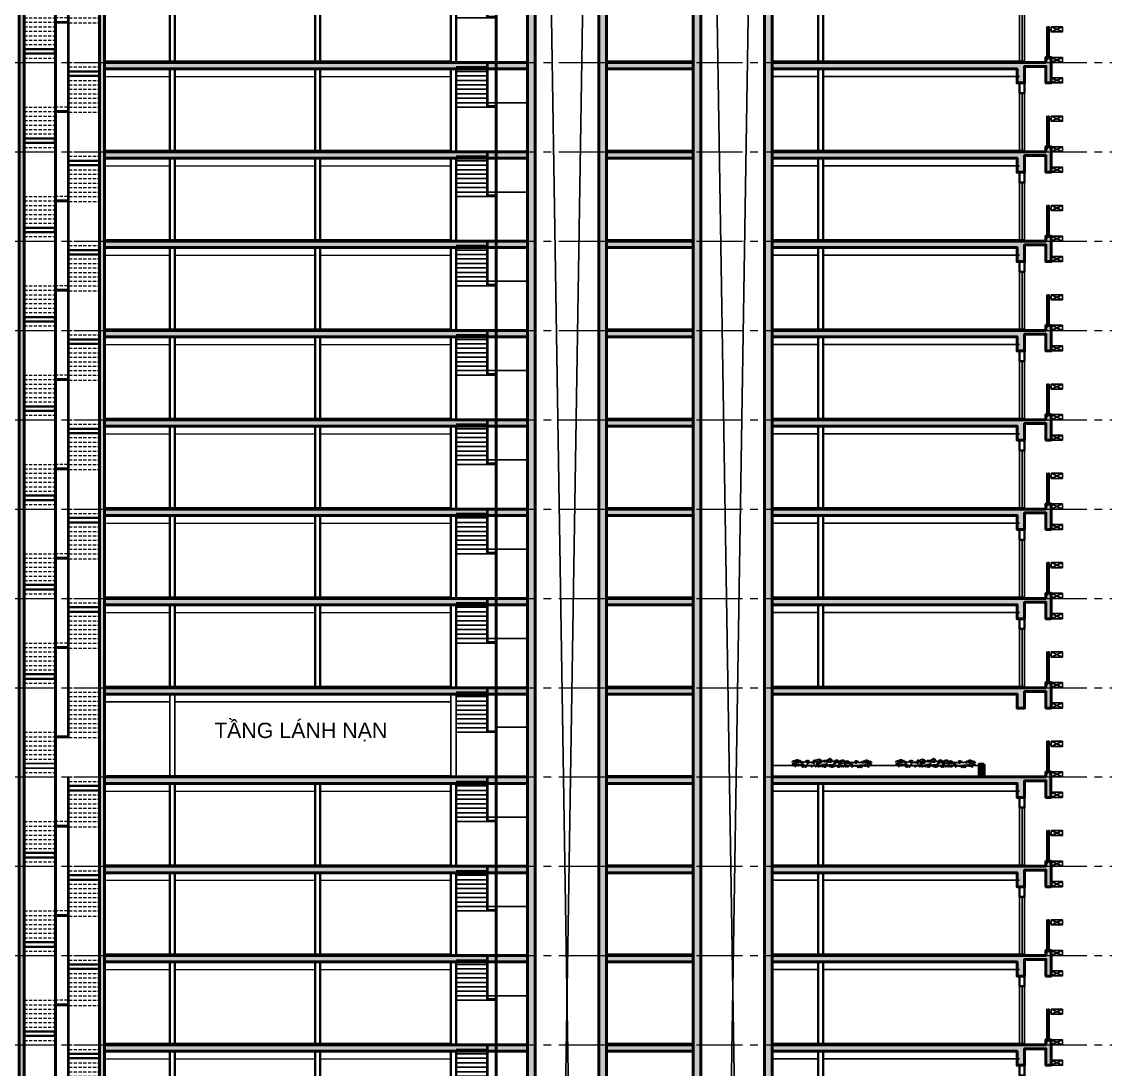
# Model space of a CAD drawing. Header units: millimetres. Extents: x 573003 to 1294762, y -9906 to 413061.
# Drawn here: x 1174097 to 1216587, y 74019 to 115076 of the extents above; entities that cross this region are included whole.
import ezdxf

# ---------------------------------------------------------------- set-up
doc = ezdxf.new("R2010")
doc.units = ezdxf.units.MM
doc.header["$MEASUREMENT"] = 0
doc.linetypes.add('HIDDEN', pattern=[0.375, 0.25, -0.125])
doc.linetypes.add('IMPORT-CE', pattern=[135, 90, -15, 15, -15])
for name, color, linetype in [('A-ANNO-DIMS', 50, 'Continuous'), ('A-ANNO-ROOM', 50, 'Continuous'), ('A-ELEV-13FINE', 8, 'Continuous'), ('A-ELEV-15FINE', 1, 'Continuous'), ('A-ELEV-18LIGHT', 135, 'Continuous'), ('A-ELEV-40HEAVY', 90, 'Continuous'), ('A-ELEV-PATT 3', 251, 'Continuous'), ('A-FLOR-STRS', 1, 'Continuous'), ('A-GRID-01$0$A-ANNO-DIMS', 50, 'Continuous'), ('A-WALL-FNSH', 200, 'Continuous'), ('A-WALL-PATT', 251, 'Continuous'), ('HBA-DW-WIN', 1, 'Continuous')]:
    doc.layers.add(name, color=color, linetype=linetype)
for name, color, linetype, lineweight in [('KT-Net cat', 1, 'Continuous', 40), ('KT-Net cot', 2, 'Continuous', 50), ('KT-Net manh', 251, 'Continuous', 13), ('KT-Net thay', 7, 'Continuous', 25), ('KT-Net truc', 18, 'Continuous', 15)]:
    doc.layers.add(name, color=color, linetype=linetype, lineweight=lineweight)
doc.styles.add('HBA-Text', font='GOTHIC.TTF')

# ---------------------------------------------------------------- blocks, each defined once
blk = doc.blocks.new('1')
at = {"layer": 'A-GRID-01$0$A-ANNO-DIMS'}
for p, q in [((-85207, -52456), (-84757, -52256)), ((-85207, -52256), (-84757, -52456))]:
    blk.add_line(p, q, dxfattribs=at)
at = {"layer": 'A-GRID-01$0$A-ANNO-DIMS', "elevation": 0}
blk.add_lwpolyline([(-84757, -52256), (-85207, -52256), (-85207, -52456), (-84757, -52456)], close=True, dxfattribs=at)
blk = doc.blocks.new('Floor-ST')
at = {"layer": 'A-WALL-PATT'}
h = blk.add_hatch(color=256, dxfattribs=at)
h.dxf.hatch_style = 1
h.paths.add_polyline_path([(-19496, 0), (-36077, 0), (-36077, -250), (-19496, -250)])
h = blk.add_hatch(color=256, dxfattribs=at)
h.dxf.hatch_style = 1
h.paths.add_polyline_path([(-16396, 0), (-12996, 0), (-12996, -250), (-16396, -250)])
at = {"layer": 'A-WALL-PATT', "extrusion": (-2.65424e-07, 2.87023e-18, 1)}
h = blk.add_hatch(color=256, dxfattribs=at)
h.dxf.hatch_style = 1
h.paths.add_polyline_path([(833, 0), (-9896, 0), (-9896, -250), (-300, -250), (-300, -800), (0, -800), (0, -150), (833, -150), (833, -800), (1033, -800), (1033, 200), (833, 200)])
at = {"layer": 'A-ANNO-DIMS', "extrusion": (-2.65421e-07, 4.99413e-07, 1), "elevation": -1}
for points in [[(915, 200), (915, 1400)], [(965, 200), (965, 1400)]]:
    blk.add_lwpolyline(points, dxfattribs=at)
blk.add_lwpolyline([(847, 200), (1033, 200), (1033, 188), (847, 188)], close=True, dxfattribs=at)
at = {"layer": 'A-ELEV-13FINE', "extrusion": (-2.65421e-07, 4.99413e-07, 1)}
for p, q in [((-200, 2300, -1), (-200, 0, -1)), ((0, 2300, -1), (0, 0, -1))]:
    blk.add_line(p, q, dxfattribs=at)
at = {"layer": 'A-ELEV-13FINE'}
for p, q in [((-36077, 50, -1), (-22494, 50, -1)), ((-16396, 50, -1), (-12996, 50, -1))]:
    blk.add_line(p, q, dxfattribs=at)
at = {"layer": 'A-ELEV-13FINE', "extrusion": (-2.65421e-07, 4.99413e-07, 1), "elevation": -1}
for points in [[(-9896, 2950), (-8101, 2950)], [(-7901, 2950), (-200, 2950)], [(-100, 2300), (-100, 50)], [(-9896, 50), (-200, 50)]]:
    blk.add_lwpolyline(points, dxfattribs=at)
at = {"layer": 'A-ELEV-15FINE', "linetype": 'Continuous', "extrusion": (-2.65421e-07, 4.99413e-07, 1), "elevation": -1}
for points in [[(867, 1102), (870, 1102), (870, 1127), (867, 1127)], [(867, 372), (870, 372), (870, 347), (867, 347)]]:
    blk.add_lwpolyline(points, close=True, dxfattribs=at)
for points in [[(915, 1120), (890, 1120)], [(915, 1110), (890, 1110)], [(915, 365), (890, 365)], [(915, 355), (890, 355)]]:
    blk.add_lwpolyline(points, dxfattribs=at)
at = {"layer": 'A-ELEV-15FINE', "extrusion": (-2.65421e-07, 4.99413e-07, 1), "elevation": -1}
for points in [[(875, 205), (897, 205), (897, 200), (875, 200)], [(1005, 205), (983, 205), (983, 200), (1005, 200)]]:
    blk.add_lwpolyline(points, close=True, dxfattribs=at)
for points in [[(882, 205), (882, 208), (890, 208), (890, 205)], [(998, 205), (998, 208), (990, 208), (990, 205)]]:
    blk.add_lwpolyline(points, dxfattribs=at)
at = {"layer": 'A-ELEV-15FINE', "linetype": 'HIDDEN', "extrusion": (-2.65421e-07, 4.99413e-07, 1), "elevation": -1}
for points in [[(890, 200), (890, 123), (882, 123), (882, 200)], [(990, 200), (990, 123), (998, 123), (998, 200)]]:
    blk.add_lwpolyline(points, dxfattribs=at)
at = {"layer": 'A-ELEV-18LIGHT', "extrusion": (-2.65421e-07, 4.99413e-07, 1), "elevation": -1}
blk.add_lwpolyline([(870, 265), (875, 260), (885, 260), (890, 265), (890, 1395), (885, 1400), (875, 1400), (870, 1395), (870, 265)], dxfattribs=at)
at = {"layer": 'A-ELEV-40HEAVY', "extrusion": (-2.65421e-07, 4.99413e-07, 1)}
blk.add_line((833, 200, -1), (1033, 200, -1), dxfattribs=at)
at = {"layer": 'A-ELEV-40HEAVY', "extrusion": (-2.65421e-07, 4.99413e-07, 1), "elevation": -1}
blk.add_lwpolyline([(0, 0), (0, 0)], dxfattribs=at)
at = {"layer": 'A-ELEV-PATT 3', "linetype": 'Continuous', "extrusion": (-2.65421e-07, 4.99413e-07, 1)}
for p, q in [((873, 261, -1), (873, 1399, -1)), ((880, 260, -1), (880, 1400, -1)), ((886, 261, -1), (886, 1399, -1))]:
    blk.add_line(p, q, dxfattribs=at)
at = {"layer": 'A-GRID-01$0$A-ANNO-DIMS', "extrusion": (-2.65421e-07, 4.99413e-07, 1)}
blk.add_line((915, 1400, -1), (965, 1400, -1), dxfattribs=at)
at = {"layer": 'A-GRID-01$0$A-ANNO-DIMS', "extrusion": (-2.65421e-07, 4.99413e-07, 1), "elevation": -1}
blk.add_lwpolyline([(1033, 1265), (1033, 1285), (965, 1285), (965, 1265)], close=True, dxfattribs=at)
at = {"layer": 'HBA-DW-WIN', "ltscale": 5, "extrusion": (-2.65421e-07, 4.99413e-07, 1), "elevation": -1}
blk.add_lwpolyline([(-200, 50), (0, 50), (0, 0), (-200, 0)], close=True, dxfattribs=at)
at = {"layer": 'KT-Net cat'}
for p, q in [((-37473, 3150, -166), (-36272, 3150, -321)), ((-37473, 2975, -166), (-36272, 2975, -321))]:
    blk.add_line(p, q, dxfattribs=at)
for points, elevation in [([(-33520, 3250), (-33320, 3250), (-33320, 0), (-33520, 0)], -1), ([(-27821, 3250), (-27621, 3250), (-27621, 0), (-27821, 0)], -167), ([(-22494, 3250), (-22296, 3250), (-22296, 0), (-22494, 0)], -1), ([(-7901, 0), (-7901, 3250), (-8101, 3250), (-8101, 0)], -167), ([(-39227, 350), (-38026, 350), (-38026, 525), (-39227, 525)], -11)]:
    blk.add_lwpolyline(points, close=True, dxfattribs=dict(at, elevation=elevation))
at = {"layer": 'KT-Net cat', "extrusion": (-2.65424e-07, 2.87652e-18, 1), "elevation": -1}
blk.add_lwpolyline([(0, 2700), (0, 2300), (-200, 2300), (-200, 2700)], dxfattribs=at)
at = {"layer": 'KT-Net cot'}
blk.add_line((-22296, 3500, -1), (-36077, 3500, -166), dxfattribs=at)
at = {"layer": 'KT-Net cot', "elevation": -1}
for points in [[(-19496, 0), (-36077, 0), (-36077, -250), (-19496, -250)], [(-16396, 0), (-12996, 0), (-12996, -250), (-16396, -250)]]:
    blk.add_lwpolyline(points, close=True, dxfattribs=at)
at = {"layer": 'KT-Net cot', "extrusion": (-6.02556e-07, 6.46625e-18, 1)}
blk.add_lwpolyline([(833, 0), (-9896, 0), (-9896, -250), (-300, -250), (-300, -800), (0, -800), (0, -150), (833, -150), (833, -800), (1033, -800), (1033, 200), (833, 200), (833, 0)], dxfattribs=at)
at = {"layer": 'KT-Net manh', "linetype": 'HIDDEN', "ltscale": 500}
for p, q in [((-37473, 3500, -166), (-36272, 3500, -321)), ((-37473, 3325, -166), (-36272, 3325, -321)), ((-37473, 2800, -166), (-36272, 2800, -321)), ((-37473, 2625, -166), (-36272, 2625, -321)), ((-37473, 2450, -166), (-36272, 2450, -321)), ((-37473, 2275, -166), (-36272, 2275, -321)), ((-39227, 1750, -11), (-38026, 1750, -166)), ((-37473, 2100, -166), (-36272, 2100, -321)), ((-37473, 1925, -166), (-36272, 1925, -321)), ((-37473, 1750, -166), (-36272, 1750, -321)), ((-39227, 1575, -11), (-38026, 1575, -166)), ((-39227, 1400, -11), (-38026, 1400, -166)), ((-37473, 1550, -166), (-36272, 1550, -321)), ((-39227, 1225, -11), (-38026, 1225, -166)), ((-39227, 1050, -11), (-38026, 1050, -166)), ((-39227, 875, -11), (-38026, 875, -166)), ((-39227, 700, -11), (-38026, 700, -166)), ((-39227, 175, -11), (-38026, 175, -166)), ((-39227, 0, -11), (-38026, 0, -166))]:
    blk.add_line(p, q, dxfattribs=at)
at = {"layer": 'KT-Net manh'}
for p, q in [((-36077, 2950, -1), (-33520, 2950, -1)), ((-33320, 2950, -1), (-27821, 2950, -1)), ((-27621, 2950, -1), (-22494, 2950, -1))]:
    blk.add_line(p, q, dxfattribs=at)
at = {"layer": 'KT-Net manh', "linetype": 'HIDDEN', "ltscale": 500, "extrusion": (2.22268e-18, -3.68122e-06, 1)}
blk.add_line((-37523, 1750, -160), (-37976, 1750, -166), dxfattribs=at)
at = {"layer": 'KT-Net thay'}
for p, q in [((-38026, 0, -166), (-38026, 3500, -166)), ((-37976, 0, -166), (-37976, 3500, -166)), ((-37523, 3500, -166), (-37523, 1600, -166)), ((-37473, 3500, -166), (-37473, 1550, -166)), ((-22296, 3500, -1), (-20693, 3500, -222)), ((-21093, 3500, -167), (-21093, 1750, -167)), ((-21043, 3500, -167), (-21093, 3500, -167)), ((-21043, 3500, -167), (-21043, 1750, -167)), ((-20743, 0, -167), (-20743, 3500, -167)), ((-20693, 0, -167), (-20693, 3500, -167)), ((-22296, 3325, -1), (-21093, 3325, -167)), ((-22296, 3150, -1), (-21093, 3150, -167)), ((-22296, 2975, -1), (-21093, 2975, -167)), ((-22296, 2800, -1), (-21093, 2800, -167)), ((-22296, 2625, -1), (-21093, 2625, -167)), ((-22296, 2450, -1), (-21093, 2450, -167)), ((-22296, 2275, -1), (-21093, 2275, -167)), ((-22296, 2100, -1), (-21093, 2100, -167)), ((-22296, 1925, -1), (-21093, 1925, -167)), ((-22296, 1750, -1), (-20743, 1750, -215)), ((-21043, 1925, -173), (-20743, 1925, -167)), ((-21043, 1800, -173), (-20743, 1800, -215)), ((-20693, 1925, -125), (-19496, 1925, -1)), ((-37523, 1600, -166), (-37976, 1600, -166)), ((-37473, 1550, -166), (-37976, 1550, -166))]:
    blk.add_line(p, q, dxfattribs=at)
at = {"layer": 'KT-Net thay', "extrusion": (2.22268e-18, -3.68122e-06, 1)}
for p, q in [((-37523, 1550, -166), (-37523, -25, -166)), ((-37473, 1550, -166), (-37473, -25, -166))]:
    blk.add_line(p, q, dxfattribs=at)
at = {"layer": 'A-GRID-01$0$A-ANNO-DIMS', "extrusion": (2.65421e-07, -4.99413e-07, -1), "zscale": -1.000000000000012, "rotation": 0.0003267797221176715}
for p in [(83724, 53657, 0), (83724, 52457, 0), (83724, 51657, 0)]:
    blk.add_blockref('1', p, dxfattribs=at)
blk = doc.blocks.new('PLE-6')
for points in [[(-1874, 638), (-1908, 679), (-2017, 713), (-2120, 665), (-2086, 741), (-1970, 795), (-1845, 781), (-1956, 836), (-1997, 864), (-2045, 864), (-2127, 843), (-2086, 884), (-2017, 911), (-1935, 898), (-1867, 877), (-1799, 843), (-1758, 782), (-1758, 809), (-1789, 865), (-1829, 865), (-1804, 890), (-1753, 880), (-1708, 845), (-1753, 915), (-1819, 930), (-1869, 941), (-1910, 915), (-1950, 910), (-1975, 900), (-1935, 941), (-1873, 957), (-1838, 967), (-1782, 967), (-1706, 947), (-1693, 924), (-1617, 801), (-1662, 951)], [(-1874, 638), (-1939, 615), (-1950, 572), (-1880, 615), (-1837, 632), (-1799, 648), (-1761, 632), (-1734, 632), (-1701, 648), (-1647, 653), (-1636, 648), (-1582, 626), (-1550, 588), (-1501, 534), (-1544, 643), (-1577, 664), (-1566, 670), (-1496, 643), (-1474, 643), (-1436, 615), (-1431, 599), (-1425, 556), (-1420, 626), (-1458, 670), (-1436, 659), (-1387, 626), (-1376, 632), (-1349, 637), (-1333, 637), (-1306, 643), (-1284, 648), (-1279, 648), (-1290, 626), (-1322, 605), (-1333, 572), (-1333, 534), (-1306, 588), (-1279, 610), (-1230, 637), (-1214, 626), (-1192, 626), (-1160, 626), (-1138, 632), (-1095, 632), (-1079, 632), (-1041, 626), (-1008, 599), (-987, 572), (-970, 556), (-1003, 632), (-1030, 659), (-998, 648), (-987, 643), (-954, 637), (-911, 626), (-868, 632), (-797, 637), (-765, 653), (-721, 653), (-716, 653), (-743, 632), (-749, 588), (-749, 567), (-721, 615), (-705, 626), (-684, 637), (-657, 637), (-678, 615), (-684, 588), (-684, 572), (-673, 588), (-640, 610), (-624, 626), (-619, 632), (-597, 621), (-597, 605), (-592, 567), (-592, 561), (-575, 605), (-575, 626), (-586, 643), (-575, 637), (-554, 637), (-532, 632), (-505, 599), (-494, 583), (-472, 578), (-483, 610), (-510, 648), (-510, 659), (-500, 659), (-462, 648), (-440, 643), (-413, 626), (-391, 594), (-364, 567), (-364, 594), (-397, 626), (-413, 643), (-418, 659), (-364, 664), (-321, 653), (-299, 648), (-261, 643), (-261, 599), (-256, 578), (-256, 540), (-223, 610), (-207, 637), (-207, 648), (-169, 648), (-142, 648), (-104, 632), (-72, 626), (-50, 637), (9, 626), (36, 615), (85, 567), (101, 561), (53, 637), (85, 648), (134, 643), (155, 632), (182, 632), (188, 637), (231, 643), (188, 610), (166, 594), (166, 551), (177, 588), (220, 610), (280, 637), (323, 626), (361, 626), (404, 637), (426, 637), (442, 632), (480, 621), (513, 599), (556, 545), (545, 578), (534, 621), (518, 637), (502, 648), (572, 643), (626, 643), (659, 626), (697, 632), (751, 648), (767, 653), (783, 653), (816, 653), (816, 659)], [(-1366, 637), (-1415, 665), (-1448, 681), (-1486, 692), (-1507, 686), (-1540, 681), (-1562, 676), (-1589, 676), (-1627, 676), (-1660, 670), (-1709, 637), (-1698, 670), (-1687, 692), (-1665, 697), (-1687, 708), (-1720, 708), (-1747, 703), (-1763, 697), (-1796, 686), (-1818, 670), (-1834, 659), (-1845, 648), (-1829, 676), (-1823, 697), (-1845, 697), (-1872, 697), (-1905, 692), (-1921, 681)], [(-1662, 951), (-1571, 814), (-1561, 860), (-1536, 875), (-1531, 855), (-1546, 819), (-1496, 840), (-1465, 850), (-1445, 840), (-1420, 840), (-1390, 819), (-1374, 835), (-1374, 860), (-1334, 895), (-1238, 930), (-1188, 930), (-1127, 900), (-1172, 905), (-1223, 895), (-1268, 870), (-1283, 845), (-1283, 819), (-1243, 814), (-1203, 809), (-1178, 776), (-1177, 824), (-1208, 855), (-1218, 870), (-1157, 855), (-1132, 824), (-1081, 804), (-1061, 830), (-1046, 840), (-1016, 835), (-915, 855), (-890, 840), (-859, 814), (-844, 784), (-834, 729), (-869, 764), (-884, 789), (-930, 794), (-980, 794), (-1006, 794)], [(-939, 759), (-991, 733), (-978, 726), (-933, 726), (-926, 719), (-920, 713), (-939, 759)], [(-449, 787), (-498, 836), (-567, 858), (-668, 866), (-720, 842), (-660, 845), (-567, 827), (-527, 784), (-553, 782), (-578, 778), (-600, 771), (-626, 775), (-617, 798), (-597, 824), (-647, 804), (-669, 782), (-704, 782), (-742, 776), (-770, 765), (-784, 793), (-762, 867), (-715, 907), (-666, 913), (-600, 904), (-678, 936), (-742, 916), (-811, 862), (-853, 801)], [(493, 910), (458, 951), (422, 991), (331, 991), (316, 971), (347, 976), (372, 971), (392, 956), (397, 946), (412, 915), (427, 890), (438, 845), (402, 845), (357, 870), (342, 865), (301, 845), (271, 830), (236, 840), (246, 870), (271, 925), (281, 966), (296, 1001), (331, 1026), (367, 1016), (357, 1036), (316, 1057), (266, 1036), (236, 1016), (190, 966), (175, 905), (170, 875), (140, 880), (94, 900), (54, 875), (18, 895), (-22, 961), (-57, 966), (-113, 966), (-164, 956), (-179, 936), (-214, 890), (-184, 905), (-153, 920), (-118, 910), (-83, 890), (-52, 865), (-47, 850), (-103, 845), (-143, 830), (-269, 822), (-263, 903), (-321, 942), (-411, 966), (-477, 961), (-532, 920), (-542, 895), (-472, 920), (-416, 905), (-340, 880), (-340, 845), (-340, 819), (-350, 779), (-381, 794), (-411, 784), (-441, 769), (-449, 787)], [(2250, 638), (2316, 615), (2327, 572), (2256, 615), (2213, 632), (2175, 648), (2137, 632), (2110, 632), (2078, 648), (2023, 653), (2013, 648), (1958, 626), (1926, 588), (1877, 534), (1921, 643), (1953, 664), (1942, 670), (1872, 643), (1850, 643), (1812, 615), (1807, 599), (1802, 556), (1796, 626), (1834, 670), (1812, 659), (1764, 626), (1753, 632), (1726, 637), (1709, 637), (1682, 643), (1661, 648), (1655, 648), (1666, 626), (1699, 605), (1709, 572), (1709, 534), (1682, 588), (1655, 610), (1607, 637), (1590, 626), (1569, 626), (1536, 626), (1515, 632), (1471, 632), (1455, 632), (1417, 626), (1385, 599), (1363, 572), (1347, 556), (1379, 632), (1406, 659), (1374, 648), (1363, 643), (1331, 637), (1287, 626), (1244, 632), (1174, 637), (1141, 653), (1098, 653), (1092, 653), (1119, 632), (1125, 588), (1125, 567), (1098, 615), (1082, 626), (1060, 637), (1033, 637), (1055, 615), (1060, 588), (1060, 572), (1049, 588), (1017, 610), (1000, 626), (995, 632), (973, 621), (973, 605), (968, 567), (968, 561), (952, 605), (952, 626), (963, 643), (952, 637), (930, 637), (908, 632), (881, 599), (870, 583), (849, 578), (860, 610), (887, 648), (887, 659), (876, 659), (838, 648), (816, 643), (789, 626), (768, 594), (741, 567), (741, 594), (773, 626), (789, 643), (795, 659), (741, 664), (697, 653), (676, 648), (638, 643), (638, 599), (632, 578), (632, 540), (600, 610), (584, 637), (584, 648), (546, 648), (519, 648), (481, 632), (448, 626), (427, 637), (367, 626), (340, 615), (291, 567), (275, 561), (324, 637), (291, 648), (243, 643), (221, 632), (194, 632), (188, 637), (145, 643), (188, 610), (210, 594), (210, 551), (199, 588), (156, 610), (96, 637), (53, 626), (15, 626), (-28, 637), (-50, 637), (-66, 632), (-104, 621), (-136, 599), (-180, 545), (-169, 578), (-158, 621), (-142, 637), (-125, 648), (-196, 643), (-250, 643), (-282, 626), (-320, 632), (-374, 648), (-391, 653), (-407, 653), (-439, 653), (-439, 659)], [(30, 798), (-13, 798), (-45, 778), (-26, 772), (26, 765), (52, 759), (78, 746), (85, 746), (78, 791), (78, 791)], [(20, 622), (59, 661), (91, 680), (163, 700), (209, 693), (241, 687), (254, 674), (261, 661), (261, 687), (326, 687), (365, 680), (404, 680), (456, 700), (495, 674), (522, 661), (535, 654), (535, 687), (580, 719), (619, 713), (658, 700), (698, 687), (717, 661), (717, 674), (724, 700), (763, 700), (776, 661), (776, 661)], [(30, 798), (78, 791)], [(482, 785), (495, 778), (509, 759), (515, 739), (515, 733), (502, 746), (495, 752), (469, 759), (482, 785)], [(1226, 796), (1210, 819), (1180, 819), (1135, 850), (1150, 880), (1180, 905), (1210, 920), (1236, 915), (1271, 900), (1291, 885), (1261, 925), (1225, 956), (1180, 951), (1130, 930), (1099, 915), (1079, 890), (1069, 860), (1064, 845), (1054, 814), (1034, 814), (1034, 840), (1003, 860), (958, 860), (902, 845), (877, 814), (862, 784), (877, 799), (887, 814), (922, 814), (948, 804), (968, 794), (973, 789), (958, 784), (938, 789), (922, 784), (922, 784), (887, 784), (877, 779), (847, 774), (842, 789), (826, 804), (842, 850), (857, 900), (877, 930), (907, 946), (968, 971), (1003, 976), (1069, 956), (1054, 981), (948, 1011), (887, 991), (826, 971), (796, 930), (786, 890), (766, 850), (751, 865), (741, 880), (715, 870), (715, 855), (705, 870), (700, 905), (670, 930), (650, 946), (609, 946), (544, 941), (493, 915), (473, 885), (518, 895), (554, 910), (589, 905), (604, 890), (619, 875), (624, 860), (594, 860), (574, 855), (544, 855), (544, 855), (528, 875), (513, 890)], [(2039, 951), (1948, 814), (1938, 860), (1912, 875), (1907, 855), (1923, 819), (1872, 840), (1842, 850), (1821, 840), (1796, 840), (1766, 819), (1751, 835), (1751, 860), (1710, 895), (1614, 930), (1564, 930), (1503, 900), (1549, 905), (1599, 895), (1645, 870), (1660, 845), (1660, 819), (1619, 814), (1579, 809), (1554, 776), (1554, 824), (1584, 855), (1594, 870), (1534, 855), (1508, 824), (1458, 804), (1438, 830), (1422, 840), (1392, 835), (1291, 855), (1266, 840), (1236, 814), (1220, 784), (1210, 729), (1246, 764), (1261, 789), (1306, 794), (1357, 794), (1382, 794)], [(1605, 740), (1589, 735), (1585, 728), (1589, 724), (1605, 717), (1615, 714), (1623, 703), (1624, 698), (1624, 706), (1621, 721), (1617, 730), (1605, 740)], [(1742, 637), (1791, 665), (1824, 681), (1862, 692), (1884, 686), (1916, 681), (1938, 676), (1965, 676), (2003, 676), (2036, 670), (2085, 637), (2074, 670), (2063, 692), (2042, 697), (2063, 708), (2096, 708), (2123, 703), (2140, 697), (2172, 686), (2194, 670), (2210, 659), (2221, 648), (2205, 676), (2199, 697), (2221, 697), (2248, 697), (2281, 692), (2297, 681)], [(2250, 638), (2284, 679), (2394, 713), (2496, 665), (2462, 741), (2346, 795), (2221, 781), (2332, 836), (2373, 864), (2421, 864), (2503, 843), (2462, 884), (2394, 911), (2312, 898), (2243, 877), (2175, 843), (2134, 782), (2135, 809), (2165, 865), (2205, 865), (2180, 890), (2130, 880), (2084, 845), (2130, 915), (2195, 930), (2246, 941), (2286, 915), (2327, 910), (2352, 900), (2311, 941), (2249, 957), (2214, 967), (2159, 967), (2083, 947), (2069, 924), (1993, 801), (2039, 951)]]:
    blk.add_lwpolyline(points)
for points in [[(-560, 740), (-607, 720), (-586, 714), (-540, 714)], [(-237, 772), (-300, 760), (-329, 740), (-283, 729), (-217, 717), (-208, 737)], [(1035, 763), (997, 735), (964, 724), (1002, 719), (1062, 735), (1089, 730), (1100, 730), (1078, 741)], [(1906, 779), (1878, 768), (1857, 752), (1878, 757), (1895, 752), (1938, 763), (1960, 768), (1944, 773), (1922, 779)]]:
    blk.add_lwpolyline(points, close=True)

msp = doc.modelspace()

# ---------------------------------------------------------------- hatches: boundary and pattern name
at = {"layer": 'A-WALL-PATT', "extrusion": (2.45682e-18, 7.53123e-06, 1)}
h = msp.add_hatch(color=256, dxfattribs=at)
h.dxf.hatch_style = 1
h.paths.add_polyline_path([(1174197, 475.6), (1173996.8, 475.6), (1173996.8, 157975.6), (1174197, 157975.6)])
h.paths.add_polyline_path([(1177347.1, 475.6), (1177147, 475.6), (1177147, 157975.6), (1177347.1, 157975.6)])
h.paths.add_polyline_path([(1173996.8, 157975.6), (1177347.1, 157975.6), (1177347.1, 158175.6), (1173996.8, 158175.6)])
at = {"layer": 'A-WALL-PATT', "extrusion": (2.25311e-19, 1.12124e-05, 1)}
h = msp.add_hatch(color=256, dxfattribs=at)
h.dxf.hatch_style = 1
h.paths.add_polyline_path([(1193927.9, 157975.6), (1197028, 157975.6), (1197028, -1524.4), (1193927.9, -1524.4)])
h.paths.add_polyline_path([(1196728.1, -1324.4), (1194228.1, -1324.4), (1194228.1, 155275.6), (1196728.1, 155275.6)], flags=16)
h.paths.add_polyline_path([(1200427.9, 157975.6), (1203527.9, 157975.6), (1203527.9, -1524.4), (1200427.9, -1524.4)])
h.paths.add_polyline_path([(1203228.1, -1324.4), (1200728.1, -1324.4), (1200728.1, 155275.6), (1203228.1, 155275.6)], flags=16)
h.paths.add_polyline_path([(1194228.1, 157775.6), (1196728.1, 157775.6), (1196728.1, 155475.6), (1194228.1, 155475.6)], flags=16)
h.paths.add_polyline_path([(1200728.1, 157775.6), (1203228.1, 157775.6), (1203228.1, 155475.6), (1200728.1, 155475.6)], flags=16)
at = {"layer": 'A-WALL-PATT', "extrusion": (-3.4158e-06, 7.53123e-06, 1)}
h = msp.add_hatch(color=256, dxfattribs=at)
h.dxf.hatch_style = 1
h.paths.add_polyline_path([(1211838.2, 85975.6), (1211638.2, 85975.6), (1211638.2, 85475.6), (1211838.2, 85475.6)])
at = {"layer": 'A-WALL-PATT', "extrusion": (2.25311e-19, 1.12124e-05, 1)}
h = msp.add_hatch(color=256, dxfattribs=at)
h.dxf.hatch_style = 1
h.paths.add_polyline_path([(1193927.9, 85475.6), (1177346.8, 85475.6), (1177346.8, 85225.6), (1193927.9, 85225.6)])
h = msp.add_hatch(color=256, dxfattribs=at)
h.dxf.hatch_style = 1
h.paths.add_polyline_path([(1197028, 85475.6), (1200427.9, 85475.6), (1200427.9, 85225.6), (1197028, 85225.6)])
at = {"layer": 'A-WALL-PATT', "extrusion": (-2.65424e-07, 1.12124e-05, 1)}
h = msp.add_hatch(color=256, dxfattribs=at)
h.dxf.hatch_style = 1
h.paths.add_polyline_path([(1214256.4, 85475.6), (1203527.9, 85475.6), (1203527.9, 85225.6), (1213123.8, 85225.6), (1213123.8, 84675.6), (1213423.8, 84675.6), (1213423.8, 85325.6), (1214256.4, 85325.6), (1214256.4, 84675.6), (1214456.4, 84675.6), (1214456.4, 85675.6), (1214256.4, 85675.6)])

# ---------------------------------------------------------------- linework, layer by layer
at = {"layer": 'A-ANNO-DIMS', "extrusion": (-2.65421e-07, 1.17119e-05, 1), "elevation": -13}
for points in [[(1214338.7, 85675.6), (1214338.7, 86875.6)], [(1214388.7, 85675.6), (1214388.7, 86875.6)]]:
    msp.add_lwpolyline(points, dxfattribs=at)
at = {"layer": 'A-ANNO-DIMS', "extrusion": (-2.65421e-07, 1.17119e-05, 1), "elevation": -12.7}
msp.add_lwpolyline([(1214270.9, 85675.6), (1214456.4, 85675.6), (1214456.4, 85663.6), (1214270.9, 85663.6)], close=True, dxfattribs=at)
at = {"layer": 'A-ELEV-13FINE', "extrusion": (2.46656e-18, 7.53123e-06, 1)}
for p, q in [((1196728.1, 155275.6, -14.1), (1194228.1, -1324.4, -12.4)), ((1196728.1, -1324.4, -12.4), (1194228.1, 155275.6, -14.1)), ((1203228.1, 155275.6, -14.1), (1200728.1, -1324.4, -12.4)), ((1203228.1, -1324.4, -12.4), (1200728.1, 155275.6, -14.1))]:
    msp.add_line(p, q, dxfattribs=at)
at = {"layer": 'A-ELEV-13FINE', "extrusion": (2.33781e-19, 1.12124e-05, 1)}
for p, q in [((1177346.8, 88425.6, -13.4), (1179904.2, 88425.6, -13.4)), ((1180104.2, 88425.6, -13.4), (1190929.6, 88425.6, -13.4)), ((1177346.8, 85525.6, -13.4), (1190929.6, 85525.6, -13.4)), ((1197028, 85525.6, -13.4), (1200427.9, 85525.6, -13.4))]:
    msp.add_line(p, q, dxfattribs=at)
at = {"layer": 'A-ELEV-13FINE', "extrusion": (-3.4158e-06, 7.53123e-06, 1)}
msp.add_line((1203527.9, 85925.6, -13.4), (1211638.2, 85925.6, -14.1), dxfattribs=at)
at = {"layer": 'A-ELEV-15FINE', "linetype": 'Continuous', "extrusion": (-2.65421e-07, 1.17119e-05, 1), "elevation": -12.7}
for points in [[(1214290.9, 86578.1), (1214293.7, 86578.1), (1214293.7, 86603.1), (1214290.9, 86603.1)], [(1214290.9, 85848.1), (1214293.7, 85848.1), (1214293.7, 85823.1), (1214290.9, 85823.1)]]:
    msp.add_lwpolyline(points, close=True, dxfattribs=at)
at = {"layer": 'A-ELEV-15FINE', "linetype": 'Continuous', "extrusion": (-2.65421e-07, 1.17119e-05, 1), "elevation": -13}
for points in [[(1214338.7, 86595.6), (1214313.7, 86595.6)], [(1214338.7, 86585.6), (1214313.7, 86585.6)], [(1214338.7, 85840.6), (1214313.7, 85840.6)], [(1214338.7, 85830.6), (1214313.7, 85830.6)]]:
    msp.add_lwpolyline(points, dxfattribs=at)
at = {"layer": 'A-ELEV-15FINE', "extrusion": (-2.65421e-07, 1.17119e-05, 1), "elevation": -12.7}
for points in [[(1214298.9, 85680.9), (1214320.7, 85680.9), (1214320.7, 85675.6), (1214298.9, 85675.6)], [(1214428.5, 85680.9), (1214406.7, 85680.9), (1214406.7, 85675.6), (1214428.5, 85675.6)]]:
    msp.add_lwpolyline(points, close=True, dxfattribs=at)
at = {"layer": 'A-ELEV-15FINE', "extrusion": (-2.65421e-07, 1.17119e-05, 1), "elevation": -13}
for points in [[(1214305.6, 85680.9), (1214305.6, 85683.9), (1214314, 85683.9), (1214314, 85680.9)], [(1214421.8, 85680.9), (1214421.8, 85683.9), (1214413.4, 85683.9), (1214413.4, 85680.9)]]:
    msp.add_lwpolyline(points, dxfattribs=at)
at = {"layer": 'A-ELEV-15FINE', "linetype": 'HIDDEN', "extrusion": (-2.65421e-07, 1.17119e-05, 1), "elevation": -13}
for points in [[(1214314, 85675.6), (1214314, 85599), (1214305.6, 85599), (1214305.6, 85675.6)], [(1214413.4, 85675.6), (1214413.4, 85599), (1214421.8, 85599), (1214421.8, 85675.6)]]:
    msp.add_lwpolyline(points, dxfattribs=at)
at = {"layer": 'A-ELEV-18LIGHT', "extrusion": (-2.65421e-07, 1.17119e-05, 1), "elevation": -13}
msp.add_lwpolyline([(1214293.7, 85740.6), (1214298.7, 85735.6), (1214308.7, 85735.6), (1214313.7, 85740.6), (1214313.7, 86870.6), (1214308.7, 86875.6), (1214298.7, 86875.6), (1214293.7, 86870.6), (1214293.7, 85740.6)], dxfattribs=at)
at = {"layer": 'A-ELEV-40HEAVY', "extrusion": (-2.65421e-07, 1.17119e-05, 1)}
msp.add_line((1214256.4, 85675.6, -13.7), (1214456.4, 85675.6, -13.7), dxfattribs=at)
at = {"layer": 'A-ELEV-40HEAVY', "extrusion": (-2.65421e-07, 1.17119e-05, 1), "elevation": -12.7}
msp.add_lwpolyline([(1213423.8, 85475.6), (1213423.8, 85475.6)], dxfattribs=at)
at = {"layer": 'A-ELEV-PATT 3', "linetype": 'Continuous', "extrusion": (-2.65421e-07, 1.17119e-05, 1)}
for p, q in [((1214297.3, 85737, -13.7), (1214297.3, 86874.3, -13.7)), ((1214303.7, 85735.6, -13.7), (1214303.7, 86875.6, -13.7)), ((1214310, 85737, -13.7), (1214310, 86874.3, -13.7))]:
    msp.add_line(p, q, dxfattribs=at)
at = {"layer": 'A-FLOR-STRS', "extrusion": (2.33781e-19, 1.12124e-05, 1)}
for p, q in [((1191128.1, 88975.6, -13.4), (1192730.6, 88975.6, -234.4)), ((1192380.6, 88975.6, -179.3), (1192330.6, 88975.6, -179.3)), ((1191128.1, 88800.6, -13.4), (1192330.6, 88800.6, -179.3))]:
    msp.add_line(p, q, dxfattribs=at)
for points, elevation in [([(1179904.2, 88725.6), (1180104.2, 88725.6), (1180104.2, 85475.6), (1179904.2, 85475.6)], -12.4), ([(1190929.6, 88725.6), (1191128.1, 88725.6), (1191128.1, 85475.6), (1190929.6, 85475.6)], -12.4), ([(1174197, 85825.7), (1175398.3, 85825.7), (1175398.3, 86000.7), (1174197, 86000.7)], -22.9)]:
    msp.add_lwpolyline(points, close=True, dxfattribs=dict(at, elevation=elevation))
at = {"layer": 'A-GRID-01$0$A-ANNO-DIMS', "extrusion": (-2.65421e-07, 1.17119e-05, 1)}
msp.add_line((1214338.7, 86875.6, -13.7), (1214388.7, 86875.6, -13.7), dxfattribs=at)
at = {"layer": 'A-GRID-01$0$A-ANNO-DIMS', "extrusion": (-2.65421e-07, 1.17119e-05, 1), "elevation": -12.7}
msp.add_lwpolyline([(1214456.5, 86740.6), (1214456.5, 86760.6), (1214388.7, 86760.6), (1214388.7, 86740.6)], close=True, dxfattribs=at)
at = {"layer": 'KT-Net cot', "extrusion": (2.33781e-19, 1.12124e-05, 1)}
msp.add_line((1191128.1, 88975.6, -13.4), (1177347.1, 88975.6, -179), dxfattribs=at)
for points, elevation in [([(1174197, 475.6), (1173996.8, 475.6), (1173996.8, 157975.6), (1174197, 157975.6)], -12.4), ([(1177347.1, 475.6), (1177147, 475.6), (1177147, 157975.6), (1177347.1, 157975.6)], -178), ([(1193927.9, 157975.6), (1197028, 157975.6), (1197028, -1524.4), (1193927.9, -1524.4)], -12.4), ([(1200427.9, 157975.6), (1203527.9, 157975.6), (1203527.9, -1524.4), (1200427.9, -1524.4)], -12.4), ([(1196728.1, -1324.4), (1194228.1, -1324.4), (1194228.1, 155275.6), (1196728.1, 155275.6)], -12.4), ([(1203228.1, -1324.4), (1200728.1, -1324.4), (1200728.1, 155275.6), (1203228.1, 155275.6)], -12.4), ([(1193927.9, 85475.6), (1177346.8, 85475.6), (1177346.8, 85225.6), (1193927.9, 85225.6)], -12.4), ([(1197028, 85475.6), (1200427.9, 85475.6), (1200427.9, 85225.6), (1197028, 85225.6)], -12.4)]:
    msp.add_lwpolyline(points, close=True, dxfattribs=dict(at, elevation=elevation))
at = {"layer": 'KT-Net cot', "extrusion": (-3.4158e-06, 7.53123e-06, 1), "elevation": -17.6}
msp.add_lwpolyline([(1211838.2, 85975.6), (1211638.2, 85975.6), (1211638.2, 85475.6), (1211838.2, 85475.6)], close=True, dxfattribs=at)
at = {"layer": 'KT-Net cot', "extrusion": (-6.02556e-07, 1.12124e-05, 1), "elevation": -12.5}
msp.add_lwpolyline([(1214256.4, 85475.6), (1203527.9, 85475.6), (1203527.9, 85225.6), (1213123.8, 85225.6), (1213123.8, 84675.6), (1213423.8, 84675.6), (1213423.8, 85325.6), (1214256.4, 85325.6), (1214256.4, 84675.6), (1214456.4, 84675.6), (1214456.4, 85675.6), (1214256.4, 85675.6), (1214256.4, 85475.6)], dxfattribs=at)
at = {"layer": 'KT-Net manh', "linetype": 'HIDDEN', "ltscale": 500, "extrusion": (2.33781e-19, 1.12124e-05, 1)}
for p, q in [((1175950.4, 88975.7, -179), (1177151.7, 88975.7, -334.2)), ((1175950.4, 88800.7, -179), (1177151.7, 88800.7, -334.2)), ((1175950.4, 88625.7, -179), (1177151.7, 88625.7, -334.2)), ((1175950.4, 88450.7, -179), (1177151.7, 88450.7, -334.2)), ((1175950.4, 88275.7, -179), (1177151.7, 88275.7, -334.2)), ((1175950.4, 88100.7, -179), (1177151.7, 88100.7, -334.2)), ((1175950.4, 87925.7, -179), (1177151.7, 87925.7, -334.2)), ((1175950.4, 87750.7, -179), (1177151.7, 87750.7, -334.2)), ((1175950.4, 87575.7, -179), (1177151.7, 87575.7, -334.2)), ((1174197, 87225.7, -23.9), (1175398.3, 87225.7, -179)), ((1175950.4, 87400.7, -179), (1177151.7, 87400.7, -334.2)), ((1175950.4, 87225.7, -179), (1177151.7, 87225.7, -334.2)), ((1174197, 87050.7, -23.9), (1175398.3, 87050.7, -179)), ((1174197, 86875.7, -23.9), (1175398.3, 86875.7, -179)), ((1174197, 86700.7, -23.9), (1175398.3, 86700.7, -179)), ((1175950.4, 87025.7, -179), (1177151.7, 87025.7, -334.2)), ((1174197, 86525.7, -23.9), (1175398.3, 86525.7, -179)), ((1174197, 86350.7, -23.9), (1175398.3, 86350.7, -179)), ((1174197, 86175.7, -23.9), (1175398.3, 86175.7, -179)), ((1174197, 85650.7, -23.8), (1175398.3, 85650.7, -179)), ((1174197, 85475.7, -23.8), (1175398.3, 85475.7, -179))]:
    msp.add_line(p, q, dxfattribs=at)
at = {"layer": 'KT-Net thay', "extrusion": (2.33781e-19, 1.12124e-05, 1)}
for p, q in [((1175398.3, 85475.7, -179), (1175398.3, 88975.7, -179)), ((1175448.3, 85475.7, -179), (1175448.3, 88975.7, -179)), ((1175900.4, 88975.7, -179), (1175900.4, 87075.7, -179)), ((1175950.4, 88975.7, -179), (1175950.4, 87025.7, -179)), ((1192330.6, 88975.6, -179.3), (1192330.6, 87225.6, -179.2)), ((1192380.6, 88975.6, -179.3), (1192380.6, 87225.6, -179.2)), ((1192680.6, 85475.6, -179.2), (1192680.6, 88975.6, -179.3)), ((1192730.6, 85475.6, -179.2), (1192730.6, 88975.6, -179.3)), ((1191128.1, 88625.6, -13.4), (1192330.6, 88625.6, -179.3)), ((1191128.1, 88450.6, -13.4), (1192330.6, 88450.6, -179.3)), ((1191128.1, 88275.6, -13.4), (1192330.6, 88275.6, -179.3)), ((1191128.1, 88100.6, -13.4), (1192330.6, 88100.6, -179.3)), ((1191128.1, 87925.6, -13.4), (1192330.6, 87925.6, -179.3)), ((1191128.1, 87750.6, -13.4), (1192330.6, 87750.6, -179.3)), ((1191128.1, 87575.6, -13.4), (1192330.6, 87575.6, -179.3)), ((1191128.1, 87400.6, -13.4), (1192330.6, 87400.6, -179.2)), ((1191128.1, 87225.6, -13.4), (1192680.6, 87225.6, -227.5)), ((1192380.6, 87275.6, -186.1), (1192680.6, 87275.6, -227.5)), ((1192730.6, 87425.6, -137.7), (1193927.9, 87425.6, -13.4)), ((1175900.4, 87075.7, -179), (1175448.3, 87075.7, -179)), ((1175950.4, 87025.7, -179), (1175448.3, 87025.7, -179))]:
    msp.add_line(p, q, dxfattribs=at)
at = {"layer": 'KT-Net truc', "linetype": 'IMPORT-CE', "ltscale": 20}
for p, q in [((1146558, 113475.6, 0), (1289684.4, 113475.6, 0)), ((1146558, 109975.6, 0), (1289684.4, 109975.6, 0)), ((1146558, 106475.6, 0), (1289684.4, 106475.6, 0)), ((1146558, 102975.6, 0), (1289684.4, 102975.6, 0)), ((1146558, 99475.6, 0), (1289684.4, 99475.6, 0)), ((1146558, 95975.6, 0), (1289684.4, 95975.6, 0)), ((1146558, 92475.6, 0), (1289684.4, 92475.6, 0)), ((1146558, 88975.6, 0), (1289684.4, 88975.6, 0)), ((1146558, 85475.6, 0), (1289684.4, 85475.6, 0)), ((1146558, 81975.6, 0), (1289684.4, 81975.6, 0)), ((1146558, 78475.6, 0), (1289684.4, 78475.6, 0)), ((1146558, 74975.6, 0), (1289684.4, 74975.6, 0))]:
    msp.add_line(p, q, dxfattribs=at)

# ---------------------------------------------------------------- block references
at = {"layer": 'A-ELEV-PATT 3', "extrusion": (-3.4158e-06, 7.53123e-06, 1), "xscale": -0.677600000000003, "yscale": 0.6776000000000033, "zscale": 0.6776000000000028, "rotation": 359.6954136619931}
for p in [(1205991.7, 85482.9, -21.4), (1210055.4, 85482.9, -21.4)]:
    msp.add_blockref('PLE-6', p, dxfattribs=at)
at = {"layer": 'A-GRID-01$0$A-ANNO-DIMS', "extrusion": (2.65421e-07, -1.17119e-05, -1), "zscale": -1.000000000000009, "rotation": 0.0003267795514361435}
for p in [(-1129699.9, 139132.1, 12), (-1129699.9, 137932.1, 12), (-1129699.9, 137132.1, 12)]:
    msp.add_blockref('1', p, dxfattribs=at)
at = {"layer": 'A-WALL-FNSH', "extrusion": (2.33781e-19, 1.12124e-05, 1)}
for p in [(1213423.8, 113475.6, -11.8), (1213423.8, 109975.6, -11.8), (1213423.8, 106475.6, -11.8), (1213423.8, 102975.6, -11.8), (1213423.8, 99475.6, -11.8), (1213423.8, 95975.6, -11.8), (1213423.8, 92475.6, -11.8), (1213423.8, 88975.6, -11.8), (1213423.8, 81975.6, -11.8), (1213423.8, 78475.6, -11.8), (1213423.8, 74975.6, -11.8), (1213423.8, 71475.6, -11.8)]:
    msp.add_blockref('Floor-ST', p, dxfattribs=at)

# ---------------------------------------------------------------- texts
at = {"layer": 'A-ANNO-ROOM', "ltscale": 800, "extrusion": (-1.24708e-05, 4.39787e-06, 1), "insert": (1185048.1, 87601.1, -7), "char_height": 600, "width": 8370.447, "attachment_point": 2, "text_direction": (1, 0, 1.2e-05), "style": 'HBA-Text'}
msp.add_mtext('T{\\fArial|b0|i0|c0|p34;ẦNG LÁNH NẠN}', dxfattribs=at)

doc.saveas('drawing.dxf')
